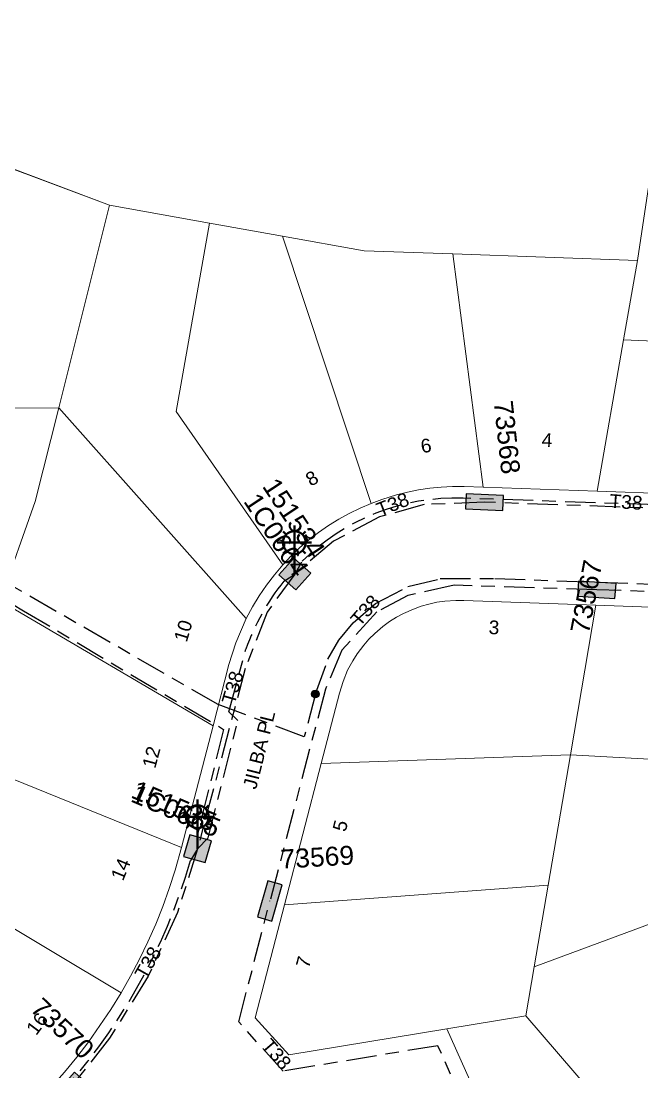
# Model space of a CAD drawing. Header units: metres. Extents: x 299834 to 302538, y 6172833 to 6174390.
# Drawn here: x 301198.4 to 301280.1, y 6173380.8 to 6173519.2 of the extents above; entities that cross this region are included whole.
import ezdxf
from ezdxf.enums import TextEntityAlignment as Align

# ---------------------------------------------------------------- set-up
doc = ezdxf.new("R2010")
doc.units = ezdxf.units.M
doc.linetypes.add('Cable Exist UG', pattern=[8.2, 4, -1.2, 1.8, -1.2])
doc.layers.get('0').update_dxf_attribs({"color": 6})
doc.layers.add('Cadastre Land Parcels_SP_EXT', color=9, linetype='Continuous', lineweight=5)
doc.layers.add('Cadastre Roads_SP_EXT', color=9, linetype='Continuous', lineweight=5)
for name, color, linetype in [('Equip_HV_EXT', 7, 'Continuous'), ('Equip_SP_SL_EXT', 7, 'Continuous'), ('Mains_HV_EXT', 7, 'Continuous'), ('Mains_LV_EXT', 7, 'Continuous'), ('Mains_SL_EXT', 7, 'Continuous'), ('SupportsUG_SP_LV_EXT', 7, 'Continuous'), ('SupportsUG_SP_LV_SL_EXT', 7, 'Continuous')]:
    doc.layers.add(name, color=color, linetype=linetype)
doc.styles.add('COLUMN_LABEL', font='arial.ttf')
doc.styles.add('iecARIAL', font='arial.ttf', dxfattribs={"height": 2})
doc.styles.add('POLE_LABEL', font='arial.ttf')
doc.styles.get("Standard").update_dxf_attribs({"font": 'arial.ttf'})

# ---------------------------------------------------------------- blocks, each defined once
blk = doc.blocks.new('COLUMN_EXT')
blk.add_hatch(color=256).paths.add_polyline_path([(-1.49, 1.48), (-1.49, -1.49), (1.48, -1.49), (1.48, 1.48)])
blk.add_lwpolyline([(-1.49, -1.49), (1.48, -1.49), (1.48, 1.48), (-1.49, 1.48)], close=True)
for tag, height, style, flags, p in [('ASSET_NUM', 2.5, 'COLUMN_LABEL', 8, (2, 2)), ('STRUCTURE_PLANT_NUMBER', 0.2, 'POLE_LABEL', 9, (1.81, 0.03)), ('STREET_CODE', 0.2, 'COLUMN_LABEL', 9, (1.81, -0.2))]:
    blk.add_attdef(tag, text='', height=height, dxfattribs=dict(style=style, flags=flags)).set_placement(p, align=Align.MIDDLE_LEFT)
at = {"flags": 9}
for tag, p in [('COLUMN_TYPE', (1.81, -0.4)), ('OWNED_BY', (1.81, -0.6)), ('STATE', (1.81, -0.8)), ('USAGE', (1.81, -1)), ('LEGEND', (1.81, -1.2)), ('LOCATION', (1.81, -1.4)), ('STREETNAME', (1.81, -1.6)), ('SUBURB', (1.81, -1.8)), ('NOTES', (1.81, -2))]:
    blk.add_attdef(tag, text='', height=0.2, dxfattribs=at).set_placement(p, align=Align.MIDDLE_LEFT)
at = {"flags": 1}
blk.add_attdef('Z', (1.81, -2.35), '', height=0.2, dxfattribs=at)
blk = doc.blocks.new('PILLAR_EXT')
blk.add_hatch(color=256).paths.add_polyline_path([(-2.475, 0.99), (-2.475, -0.99), (2.475, -0.99), (2.475, 0.99)])
blk.add_lwpolyline([(-2.475, -0.99), (2.475, -0.99), (2.475, 0.99), (-2.475, 0.99)], close=True)
at = {"style": 'iecARIAL', "flags": 8}
blk.add_attdef('ASSET_NUM', (1.5, 3.5), '', height=2.5, dxfattribs=at)
for tag, p, flags in [('OWNED_BY', (0, -0.2), 9), ('STATE', (0, -0.4), 9), ('SUPPORT_TYPE', (0, -0.6), 9), ('USAGE', (0, -0.8), 9), ('LEGEND', (0, -1), 9), ('LOCATION', (0, -1.2), 9), ('NOTES', (0, -1.4), 9), ('STREETNAME', (0, -1.8), 9), ('SUBURB', (0, -2), 1), ('PARENT', (0, -1.6), 9)]:
    blk.add_attdef(tag, p, '', height=0.2, dxfattribs=dict(flags=flags))
blk = doc.blocks.new('SL_LANTERN_EXT')
at = {"lineweight": 40}
for p, q in [((-1.46, 5.68), (-1.06, 5.28)), ((0, 1.97), (0, 6.47)), ((1.46, 5.68), (1.06, 5.28)), ((-2.25, 4.22), (2.25, 4.22)), ((-1.46, 2.76), (-1.06, 3.16)), ((1.46, 2.76), (1.06, 3.16)), ((0, 0), (0, 2.72))]:
    blk.add_line(p, q, dxfattribs=at)
blk.add_circle((0, 4.22), 1.5, dxfattribs=at)
at = {"style": 'iecARIAL', "flags": 8}
blk.add_attdef('ASSET_NUM', (1.5, 1.5), '', height=2.5, dxfattribs=at)
for tag, p, height, flags in [('CONSTRUCTED_VOLTAGE', (0.98, -0.65), 0.2, 9), ('CONTROL_TYPE', (0.98, -0.85), 0.2, 9), ('LANTERN_PURPOSE', (0.98, -1.05), 0.2, 9), ('LANTERN_TYPE', (0.98, -1.25), 0.2, 9), ('NO_PHASES', (0.98, -1.45), 0.2, 9), ('LNUMBER', (2.18, -3.25), 2.5, 8), ('OPERATING_VOLTAGE', (0.98, -1.65), 0.2, 9), ('ORIENTATION', (0.98, -1.85), 0.2, 9), ('OWNED_BY', (0.98, -2.05), 0.2, 9), ('STATE', (0.98, -2.25), 0.2, 9), ('USAGE', (0.98, -2.45), 0.2, 9), ('CEXIST', (0.98, -2.65), 0.2, 9), ('CNEW', (0.98, -2.85), 0.2, 9), ('CNUMBER', (0.98, -3.05), 0.2, 9), ('CREMOVE', (0.98, -3.25), 0.2, 9), ('CREPLACE', (0.98, -3.45), 0.2, 9), ('LKINGHEIGHT', (0.98, -3.65), 0.2, 9), ('LBRACKET', (0.98, -3.85), 0.2, 9), ('LBRACKETVOCAB', (0.98, -4.05), 0.2, 9), ('LCATEGORY', (0.98, -4.25), 0.2, 9), ('LCHARGE1', (0.98, -4.45), 0.2, 9), ('LCHARGE1PERCENT', (0.98, -4.65), 0.2, 9), ('LCHARGE2', (0.98, -4.85), 0.2, 9), ('LCHARGE2PERCENT', (0.98, -5.05), 0.2, 9), ('LCHARGE3', (0.98, -5.25), 0.2, 9), ('LCHARGE3PERCENT', (0.98, -5.45), 0.2, 9), ('LEXIST', (0.98, -5.65), 0.2, 9), ('LLAMP', (0.98, -5.85), 0.2, 9), ('LLAMPVOCAB', (0.98, -6.05), 0.2, 9), ('LMAST', (0.98, -6.25), 0.2, 9), ('LMASTVOCAB', (0.98, -6.45), 0.2, 9), ('LNEW', (0.98, -6.65), 0.2, 9), ('LANTNUMBER', (0.98, -6.85), 0.2, 9), ('LOUTREACH', (0.98, -7.25), 0.2, 9), ('LOUTREACHVOCAB', (0.98, -7.45), 0.2, 9), ('LRATECODE', (0.98, -7.65), 0.2, 9), ('LREMOVE', (0.98, -7.85), 0.2, 9), ('LREPLACE', (0.98, -8.05), 0.2, 9), ('LTYPE', (0.98, -8.25), 0.2, 9), ('LTYPEVOCAB', (0.98, -8.45), 0.2, 9), ('STREETNAME', (0.98, -9.25), 0.2, 9), ('SUBURB', (0.98, -9.45), 0.2, 1), ('LEGEND', (0.98, -8.65), 0.2, 9), ('LOCATION', (0.98, -8.85), 0.2, 9), ('NOTES', (0.98, -9.05), 0.2, 9)]:
    blk.add_attdef(tag, p, '', height=height, dxfattribs=dict(flags=flags))
blk = doc.blocks.new('CONNECTOR_NODE_EXT')
h = blk.add_hatch(color=256)
edge = h.paths.add_edge_path()
edge.add_arc((0, 0), 0.5, 0, 360)
blk.add_circle((0, 0), 0.5)
at = {"flags": 1}
blk.add_attdef('Z', (0, 0), '', height=0.2, dxfattribs=at)
at = {"flags": 9}
for tag, p in [('CONNECTOR_TYPE', (0, 0)), ('CONSTRUCTED_VOLTAGE', (0, -0.2)), ('OPERATING_VOLTAGE', (0, -0.6)), ('ORIENTATION', (0, -0.8)), ('SUBTYPE', (0, -1)), ('NO_PHASES', (0, -0.4)), ('USAGE', (0, -1.2)), ('NOTES', (0, -1.4))]:
    blk.add_attdef(tag, text='', height=0.2, dxfattribs=at).set_placement(p, align=Align.MIDDLE_LEFT)

msp = doc.modelspace()

# ---------------------------------------------------------------- linework, layer by layer
at = {"layer": 'Cadastre Land Parcels_SP_EXT', "linetype": 'Continuous'}
for p, q in [((301191.92, 6173501.71), (301210, 6173494.94)), ((301279.49, 6173487.63), (301280.99, 6173497.62)), ((301210, 6173494.94), (301223.18, 6173492.57)), ((301223.18, 6173492.57), (301232.76, 6173490.86)), ((301232.76, 6173490.86), (301243.51, 6173488.93)), ((301243.51, 6173488.93), (301255.17, 6173488.51)), ((301255.17, 6173488.51), (301279.49, 6173487.63))]:
    msp.add_line(p, q, dxfattribs=at)
for points in [[(301210, 6173494.94), (301191.92, 6173501.71), (301183.62, 6173479.19), (301168.88, 6173475.71), (301169.25, 6173475.2), (301169.76, 6173474.41), (301170.21, 6173473.58), (301170.59, 6173472.72), (301170.91, 6173471.83), (301171.17, 6173470.92), (301171.35, 6173469.99), (301171.46, 6173469.05), (301171.5, 6173468.11), (301203.34, 6173468.26), (301210, 6173494.94)], [(301312.71, 6173486.2), (301313.68, 6173492.7), (301280.99, 6173497.62), (301279.49, 6173487.63), (301277.66, 6173477.18), (301311.06, 6173475.75), (301312.71, 6173486.2)], [(301228.81, 6173442.04), (301229.71, 6173443.5), (301230.67, 6173444.91), (301231.7, 6173446.28), (301232.81, 6173447.6), (301218.77, 6173467.75), (301223.18, 6173492.57), (301210, 6173494.94), (301203.34, 6173468.26), (301227.99, 6173440.53), (301228.81, 6173442.04)], [(301233.89, 6173448.75), (301235.04, 6173449.85), (301236.25, 6173450.88), (301237.51, 6173451.85), (301238.81, 6173452.76), (301240.16, 6173453.59), (301241.56, 6173454.36), (301242.99, 6173455.05), (301244.44, 6173455.68), (301232.76, 6173490.86), (301223.18, 6173492.57), (301218.77, 6173467.75), (301232.81, 6173447.6), (301233.89, 6173448.75)], [(301255.17, 6173488.51), (301243.51, 6173488.93), (301232.76, 6173490.86), (301244.44, 6173455.68), (301245.85, 6173456.2), (301247.76, 6173456.79), (301249.21, 6173457.15), (301250.68, 6173457.44), (301252.17, 6173457.66), (301253.66, 6173457.81), (301255.16, 6173457.89), (301256.66, 6173457.9), (301259.18, 6173457.81), (301255.17, 6173488.51)], [(301277.66, 6173477.18), (301279.49, 6173487.63), (301255.17, 6173488.51), (301259.18, 6173457.81), (301274.17, 6173457.27), (301277.66, 6173477.18)], [(301308.28, 6173460), (301311.06, 6173475.75), (301277.66, 6173477.18), (301274.17, 6173457.27), (301303.54, 6173456.21), (301308.28, 6173460)], [(301200.22, 6173455.9), (301203.34, 6173468.26), (301171.5, 6173468.11), (301171.47, 6173467.18), (301171.37, 6173466.25), (301171.2, 6173465.33), (301171.05, 6173464.72), (301170.77, 6173463.83), (301170.42, 6173462.96), (301169.86, 6173461.85), (301169.36, 6173461.06), (301168.81, 6173460.3), (301168.21, 6173459.59), (301167.77, 6173459.14), (301166.43, 6173457.58), (301195.58, 6173442.85), (301200.22, 6173455.9)], [(301225.72, 6173434.45), (301226.61, 6173437.31), (301227.99, 6173440.53), (301203.34, 6173468.26), (301200.22, 6173455.9), (301195.58, 6173442.85), (301223.63, 6173426.4), (301225.72, 6173434.45)], [(301270.65, 6173422.56), (301274.02, 6173442.27), (301256.63, 6173442.9), (301255.56, 6173442.91), (301254.14, 6173442.81), (301253.08, 6173442.65), (301252.04, 6173442.42), (301251.01, 6173442.13), (301250, 6173441.77), (301248.7, 6173441.19), (301247.76, 6173440.68), (301246.86, 6173440.11), (301245.99, 6173439.48), (301244.91, 6173438.55), (301244.15, 6173437.8), (301243.45, 6173436.99), (301242.59, 6173435.85), (301242.01, 6173434.95), (301241.34, 6173433.7), (301240.74, 6173432.21), (301240.25, 6173430.69), (301237.85, 6173421.44), (301270.65, 6173422.56)], [(301223.63, 6173426.4), (301195.58, 6173442.85), (301190.08, 6173427.53), (301188.44, 6173422.97), (301219.47, 6173410.36), (301223.63, 6173426.4)], [(301304.82, 6173421.65), (301304.41, 6173423.35), (301304.09, 6173425.06), (301303.83, 6173426.79), (301303.65, 6173428.52), (301303.54, 6173430.26), (301303.5, 6173432.01), (301303.54, 6173433.75), (301303.66, 6173435.49), (301303.84, 6173437.23), (301300.51, 6173441.31), (301274.02, 6173442.27), (301270.65, 6173422.56), (301305.03, 6173420.68), (301304.82, 6173421.65)], [(301212.78, 6173393.44), (301213.96, 6173395.68), (301215.06, 6173397.95), (301216.08, 6173400.27), (301217.02, 6173402.61), (301217.87, 6173404.99), (301218.64, 6173407.4), (301219.47, 6173410.36), (301188.44, 6173422.97), (301183.15, 6173408.22), (301211.54, 6173391.26), (301212.78, 6173393.44)], [(301267.72, 6173405.41), (301270.65, 6173422.56), (301237.85, 6173421.44), (301233.03, 6173402.84), (301267.72, 6173405.41)], [(301299.77, 6173407.22), (301300.24, 6173408.03), (301300.95, 6173409.06), (301301.77, 6173410.01), (301302.58, 6173410.96), (301303.13, 6173411.72), (301303.62, 6173412.52), (301304.04, 6173413.35), (301304.51, 6173414.51), (301304.79, 6173415.41), (301305.05, 6173416.63), (301305.16, 6173417.56), (301305.2, 6173418.81), (301305.15, 6173419.75), (301305.03, 6173420.68), (301270.65, 6173422.56), (301267.72, 6173405.41), (301265.88, 6173394.65), (301299.77, 6173407.22)], [(301200.59, 6173377.03), (301202.36, 6173378.89), (301204.06, 6173380.82), (301205.69, 6173382.8), (301207.26, 6173384.84), (301208.75, 6173386.93), (301210.17, 6173389.07), (301211.54, 6173391.26), (301183.15, 6173408.22), (301174.06, 6173396.1), (301198.04, 6173374.47), (301200.59, 6173377.03)], [(301301.4, 6173393.2), (301300.81, 6173393.93), (301300.45, 6173394.44), (301299.96, 6173395.24), (301299.53, 6173396.07), (301299.05, 6173397.22), (301298.77, 6173398.12), (301298.5, 6173399.34), (301298.36, 6173400.58), (301298.33, 6173401.52), (301298.38, 6173402.45), (301298.49, 6173403.38), (301298.75, 6173404.6), (301299.02, 6173405.5), (301299.36, 6173406.37), (301299.77, 6173407.22), (301265.88, 6173394.65), (301264.78, 6173388.24), (301280.11, 6173370.42), (301301.4, 6173393.2)], [(301254.41, 6173386.52), (301264.78, 6173388.24), (301265.88, 6173394.65), (301267.72, 6173405.41), (301233.03, 6173402.84), (301229.16, 6173387.95), (301233.62, 6173383.07), (301254.41, 6173386.52)], [(301298.1, 6173349.5), (301280.11, 6173370.42), (301264.78, 6173388.24), (301254.41, 6173386.52), (301259.89, 6173374.25), (301272.78, 6173345.48), (301298.1, 6173349.5)]]:
    msp.add_lwpolyline(points, close=True, dxfattribs=at)
at = {"layer": 'Cadastre Roads_SP_EXT', "linetype": 'Continuous'}
for points in [[(301303.54, 6173456.21), (301274.17, 6173457.27), (301259.18, 6173457.81), (301256.66, 6173457.9), (301255.16, 6173457.89), (301253.66, 6173457.81), (301252.17, 6173457.66), (301250.68, 6173457.44), (301249.21, 6173457.15), (301247.76, 6173456.79), (301245.85, 6173456.2), (301244.44, 6173455.68), (301242.99, 6173455.05), (301241.56, 6173454.36), (301240.16, 6173453.59), (301238.81, 6173452.76), (301237.51, 6173451.85), (301236.25, 6173450.88), (301235.04, 6173449.85), (301233.89, 6173448.75), (301232.81, 6173447.6), (301231.7, 6173446.28), (301230.67, 6173444.91), (301229.71, 6173443.5), (301228.81, 6173442.04), (301227.99, 6173440.53), (301226.61, 6173437.31), (301225.72, 6173434.45), (301223.63, 6173426.4), (301219.47, 6173410.36), (301218.64, 6173407.4), (301217.87, 6173404.99), (301217.02, 6173402.61), (301216.08, 6173400.27), (301215.06, 6173397.95), (301213.96, 6173395.68), (301212.78, 6173393.44), (301211.54, 6173391.26), (301210.17, 6173389.07), (301208.75, 6173386.93), (301207.26, 6173384.84), (301205.69, 6173382.8), (301204.06, 6173380.82)], [(301259.89, 6173374.25), (301254.41, 6173386.52), (301233.62, 6173383.07), (301229.16, 6173387.95), (301233.03, 6173402.84), (301237.85, 6173421.44), (301240.25, 6173430.69), (301240.74, 6173432.21), (301241.34, 6173433.7), (301242.01, 6173434.95), (301242.59, 6173435.85), (301243.45, 6173436.99), (301244.15, 6173437.8), (301244.91, 6173438.55), (301245.99, 6173439.48), (301246.86, 6173440.11), (301247.76, 6173440.68), (301248.7, 6173441.19), (301250, 6173441.77), (301251.01, 6173442.13), (301252.04, 6173442.42), (301253.08, 6173442.65), (301254.14, 6173442.81), (301255.56, 6173442.91), (301256.63, 6173442.9), (301274.02, 6173442.27), (301300.51, 6173441.31)]]:
    msp.add_lwpolyline(points, dxfattribs=at)
at = {"layer": 'Mains_HV_EXT', "linetype": 'Cable Exist UG'}
for points in [[(301237.09, 6173430.59), (301235.64, 6173424.96), (301224.31, 6173429.19), (301196.55, 6173445.17), (301154.44, 6173465.32), (301131.28, 6173476.19), (301105.23, 6173488.44), (301087.8, 6173496.68), (301082.48, 6173499.17), (301076.46, 6173502.45), (301070.21, 6173506.93), (301065.74, 6173510.81), (301058.25, 6173519.17)], [(301237.09, 6173430.59), (301238.75, 6173435.15), (301240.2, 6173437.67), (301242.06, 6173439.96), (301244.99, 6173442.5), (301249.26, 6173444.72), (301253.53, 6173445.77), (301260.69, 6173445.8), (301274.21, 6173445.3), (301302.18, 6173444.29), (301306.33, 6173437.97), (301306.02, 6173430.77)]]:
    msp.add_lwpolyline(points, dxfattribs=at)
at = {"layer": 'Mains_LV_EXT', "linetype": 'Cable Exist UG'}
for points in [[(301259.35, 6173455.83), (301251.4, 6173455.52), (301245.52, 6173453.89), (301239.47, 6173450.69), (301234.39, 6173446.37)], [(301299.02, 6173430.15), (301307.51, 6173429.52), (301308.1, 6173438.48), (301302.92, 6173445.35), (301293.17, 6173445.76), (301293.59, 6173454.6), (301259.35, 6173455.83)], [(301234.39, 6173446.37), (301230.75, 6173441.36), (301227.86, 6173433.95), (301221.58, 6173410.21)], [(301274.12, 6173444.29), (301255.34, 6173444.9), (301249.24, 6173443.56), (301245.18, 6173441.38), (301240.59, 6173436.35), (301238.42, 6173431.24), (301231.11, 6173403.34)], [(301299.02, 6173430.15), (301300.47, 6173431.04), (301305.56, 6173430.66), (301305.99, 6173437.86), (301301.94, 6173443.4), (301274.12, 6173444.29)], [(301221.58, 6173410.21), (301218.96, 6173401.82), (301215.07, 6173393.43), (301210.02, 6173385.27), (301204.48, 6173378.28)], [(301256.27, 6173375.66), (301257.02, 6173375.79), (301253.22, 6173384.29), (301232.85, 6173380.95), (301227.01, 6173387.41), (301231.11, 6173403.34)]]:
    msp.add_lwpolyline(points, dxfattribs=at)
at = {"layer": 'Mains_SL_EXT', "linetype": 'Cable Exist UG'}
msp.add_lwpolyline([(301169.54, 6173467.96), (301169.77, 6173465.62), (301169.77, 6173465.62), (301169.52, 6173464.74), (301169.23, 6173463.94), (301168.87, 6173463.17), (301168.44, 6173462.4), (301167.93, 6173461.64), (301167.4, 6173460.93), (301166.76, 6173460.24), (301165.61, 6173458.7), (301167.42, 6173457.58), (301167.42, 6173457.58), (301195.78, 6173443.28), (301198.69, 6173441.53), (301198.69, 6173441.53), (301225.01, 6173425.93), (301221.6, 6173412.14), (301221.58, 6173410.21)], dxfattribs=at)
for points in [[(301300.36, 6173454.3), (301298.53, 6173454.91), (301256.56, 6173456.35), (301256.56, 6173456.35, 0.208818), (301235.27, 6173447.95), (301235.27, 6173447.95), (301234.39, 6173446.37)], [(301221.58, 6173410.21), (301222.97, 6173411.64), (301226.91, 6173427.1), (301225.69, 6173428.25), (301227.96, 6173436.5), (301227.96, 6173436.5, -0.081921), (301232.93, 6173445.43), (301232.93, 6173445.43), (301234.33, 6173446.3)], [(301221.58, 6173410.21), (301220.68, 6173408.68), (301220.68, 6173408.68, -0.117993), (301202.72, 6173377.05), (301202.72, 6173377.05), (301211.97, 6173367.92), (301222.31, 6173369.55), (301224.02, 6173370.33)]]:
    msp.add_lwpolyline(points, format="xyb", dxfattribs=at)

# ---------------------------------------------------------------- block references
at = {"layer": 'Equip_HV_EXT'}
msp.add_blockref('CONNECTOR_NODE_EXT', (301237.09, 6173430.59), dxfattribs=at)
at = {"layer": 'Equip_SP_SL_EXT'}
ref = msp.add_blockref('SL_LANTERN_EXT', (301234.33, 6173446.3), dxfattribs=at)
ref.add_attrib('ASSET_NUM', '151534', dxfattribs={"layer": '0', "height": 2.5, "rotation": 303.495, "style": 'iecARIAL'}).set_placement((301235.83, 6173447.8), align=Align.BOTTOM_RIGHT)
ref = msp.add_blockref('SL_LANTERN_EXT', (301221.58, 6173410.21), dxfattribs=at)
ref.add_attrib('ASSET_NUM', '151535', dxfattribs={"layer": '0', "height": 2.5, "rotation": 336.6847, "style": 'iecARIAL'}).set_placement((301223.08, 6173411.71), align=Align.BOTTOM_RIGHT)
at = {"layer": 'SupportsUG_SP_LV_EXT'}
ref = msp.add_blockref('PILLAR_EXT', (301259.35, 6173455.83), dxfattribs=dict(at, rotation=177.2427699670158))
ref.add_attrib('ASSET_NUM', '73568', dxfattribs={"layer": '0', "height": 2.5, "rotation": 276.1015, "style": 'iecARIAL'}).set_placement((301260.85, 6173459.33), align=Align.BOTTOM_RIGHT)
ref = msp.add_blockref('PILLAR_EXT', (301274.12, 6173444.29), dxfattribs=dict(at, rotation=356.1416476343039))
ref.add_attrib('ASSET_NUM', '73567', dxfattribs={"layer": '0', "height": 2.5, "rotation": 79.2456, "style": 'iecARIAL'}).set_placement((301275.62, 6173447.79), align=Align.BOTTOM_RIGHT)
ref = msp.add_blockref('PILLAR_EXT', (301231.11, 6173403.34), dxfattribs=dict(at, rotation=74.03778819390396))
ref.add_attrib('ASSET_NUM', '73569', dxfattribs={"layer": '0', "height": 2.5, "rotation": 3.3095, "style": 'iecARIAL'}).set_placement((301232.61, 6173406.84), align=Align.BOTTOM_LEFT)
ref = msp.add_blockref('PILLAR_EXT', (301204.48, 6173378.28), dxfattribs=dict(at, rotation=228.4009527558475))
ref.add_attrib('ASSET_NUM', '73570', dxfattribs={"layer": '0', "height": 2.5, "rotation": 316.616, "style": 'iecARIAL'}).set_placement((301205.98, 6173381.78), align=Align.BOTTOM_RIGHT)
at = {"layer": 'SupportsUG_SP_LV_SL_EXT'}
ref = msp.add_blockref('COLUMN_EXT', (301234.39, 6173446.37), dxfattribs=dict(at, rotation=228.2381872514996))
ref.add_attrib('ASSET_NUM', '1C0664', dxfattribs={"layer": '0', "height": 2.5, "rotation": 303.495, "style": 'COLUMN_LABEL'}).set_placement((301236.39, 6173447.12), align=Align.TOP_RIGHT)
ref = msp.add_blockref('COLUMN_EXT', (301221.58, 6173410.21), dxfattribs=dict(at, rotation=254.1456108103078))
ref.add_attrib('ASSET_NUM', '1C0665', dxfattribs={"layer": '0', "height": 2.5, "rotation": 336.6847, "style": 'COLUMN_LABEL'}).set_placement((301223.58, 6173410.96), align=Align.BOTTOM_RIGHT)

# ---------------------------------------------------------------- texts
at = {"layer": 'Cadastre Land Parcels_SP_EXT'}
for s, rotation, p in [('6', 8.834, (301251.1, 6173462.28)), ('4', 357.78, (301266.85, 6173463.14)), ('8', 30.8353, (301236.5, 6173457.85)), ('10', 73.41, (301220.16, 6173437.3)), ('3', 357.7967, (301259.87, 6173438.48)), ('12', 74.98, (301216.01, 6173420.69)), ('5', 75.67, (301241.07, 6173412.34)), ('14', 67.55, (301211.77, 6173405.88)), ('7', 74.9128, (301236.23, 6173394.39)), ('16', 53.11, (301200.35, 6173385.53))]:
    msp.add_text(s, height=1.8, rotation=rotation, dxfattribs=at).set_placement(p)
at = {"layer": 'Cadastre Roads_SP_EXT'}
msp.add_text('JILBA PL', height=1.8, rotation=75.9545, dxfattribs=at).set_placement((301229.29, 6173417.94))
at = {"layer": 'Mains_LV_EXT'}
for rotation, p in [(21.3772, (301245.58, 6173453.92)), (356.1654, (301275.76, 6173455.11)), (49.0672, (301242.93, 6173439.37)), (74.0257, (301226.46, 6173429.11)), (60.4337, (301214.78, 6173392.89)), (310.5814, (301229.89, 6173384.24))]:
    msp.add_text('T38', height=1.8, rotation=rotation, dxfattribs=at).set_placement(p)

doc.saveas('drawing.dxf')
